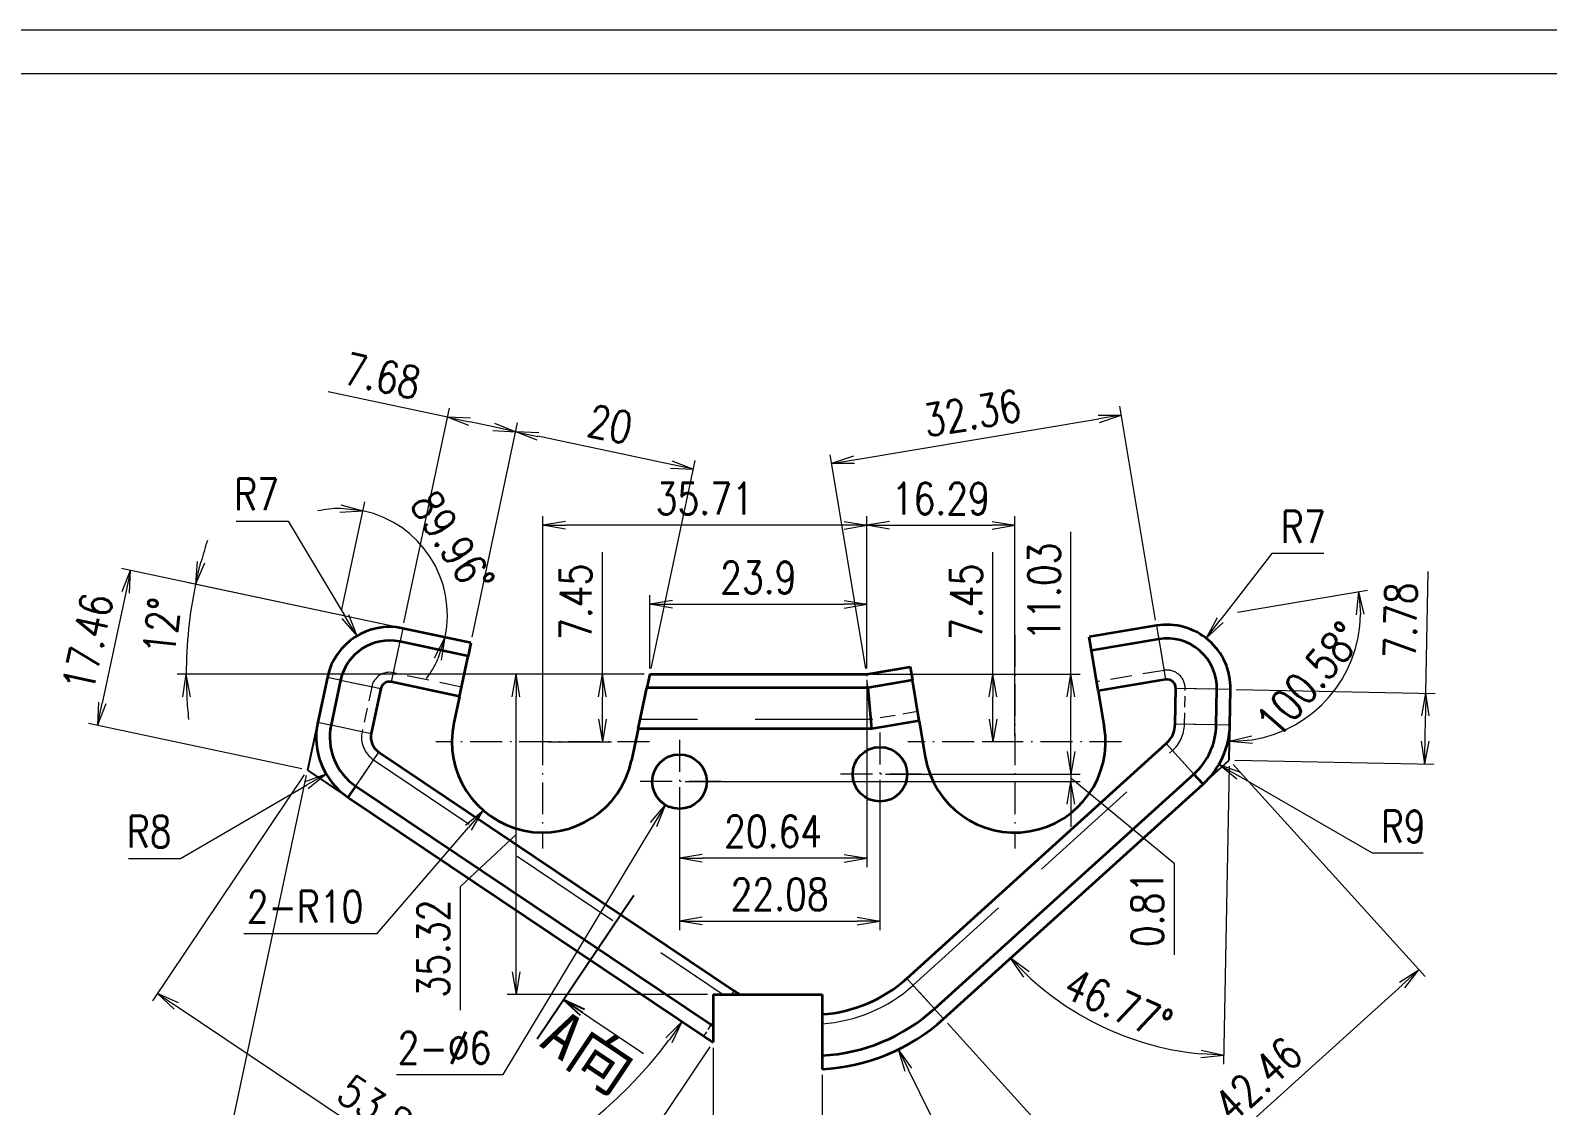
# Model space of a CAD drawing. Header units: millimetres. Extents: x 947 to 8414, y 980 to 1837.
# Drawn here: x 1316.4 to 1483.5, y 1717.2 to 1835.7 of the extents above; entities that cross this region are included whole.
import ezdxf

# ---------------------------------------------------------------- set-up
doc = ezdxf.new("R2010")
doc.units = ezdxf.units.MM
for name, pattern in [('AM_ISO02W050x2', [3.75, 3, -0.75]), ('AM_ISO08W050x2', [9, 6, -0.75, 1.5, -0.75]), ('DASHDOT', [18.5, 12, -3, 0.5, -3]), ('DASHED', [19.05, 12.7, -6.35])]:
    doc.linetypes.add(name, pattern=pattern)
doc.layers.add('DIM', color=3, linetype='Continuous')
for name, color, linetype, lineweight in [('中心线', 2, 'AM_ISO08W050x2', 18), ('图框BY', 7, 'Continuous', 0), ('粗实线', 7, 'Continuous', 35), ('虚线', 1, 'AM_ISO02W050x2', 18)]:
    doc.layers.add(name, color=color, linetype=linetype, lineweight=lineweight)
doc.styles.add('DIM', font='romans.shx', dxfattribs={"width": 0.8, "bigfont": 'bigfont.shx'})
doc.styles.add('宋体', font='')
doc.styles.get('宋体').set_extended_font_data('SimSun')
doc.dimstyles.new('XR 1-1', dxfattribs={"dimtxt": 3.5, "dimasz": 2.5, "dimexe": 1, "dimexo": 0.625, "dimgap": 1.2, "dimtad": 1, "dimtoh": 1, "dimdsep": 46, "dimtxsty": 'DIM', "dimblk": 'OPEN', "dimcen": 0, "dimclrd": 8, "dimclre": 8, "dimclrt": 2, "dimazin": 2, "dimtfac": 0.5, "dimtmove": 0, "dimatfit": 3, "dimldrblk": 'OPEN', "dimfxl": 0, "dimtolj": 2, "dimlwd": 18, "dimlwe": 18, "dimarcsym": 0})
doc.dimstyles.new('XR 1-1$0', dxfattribs={"dimtxt": 3.5, "dimasz": 2.5, "dimexe": 1, "dimexo": 0.625, "dimgap": 1.2, "dimtad": 1, "dimzin": 9, "dimdsep": 46, "dimtxsty": 'DIM', "dimblk": 'OPEN', "dimcen": 0, "dimclrd": 8, "dimclre": 8, "dimclrt": 2, "dimazin": 2, "dimtfac": 0.5, "dimtmove": 0, "dimatfit": 3, "dimldrblk": 'OPEN', "dimfxl": 0, "dimtolj": 2, "dimlwd": 18, "dimlwe": 18, "dimarcsym": 0})
doc.dimstyles.new('XR 1-1$3', dxfattribs={"dimtxt": 3.5, "dimasz": 2.5, "dimexe": 1, "dimexo": 0.625, "dimgap": 1.2, "dimtad": 1, "dimtoh": 1, "dimdsep": 46, "dimtxsty": 'DIM', "dimblk": 'OPEN', "dimcen": 0, "dimclrd": 8, "dimclre": 8, "dimclrt": 2, "dimazin": 2, "dimtfac": 0.5, "dimtofl": 0, "dimtmove": 0, "dimatfit": 3, "dimldrblk": 'OPEN', "dimfxl": 0, "dimtolj": 2, "dimlwd": 18, "dimlwe": 18, "dimarcsym": 0})
doc.dimstyles.new('XR 1-1$4', dxfattribs={"dimtxt": 3.5, "dimasz": 2.5, "dimexe": 1, "dimexo": 0.625, "dimgap": 1.2, "dimtad": 1, "dimtoh": 1, "dimdsep": 46, "dimtxsty": 'DIM', "dimblk": 'OPEN', "dimcen": 0, "dimclrd": 8, "dimclre": 8, "dimclrt": 2, "dimazin": 2, "dimtfac": 0.5, "dimtofl": 0, "dimtmove": 0, "dimatfit": 3, "dimldrblk": 'OPEN', "dimfxl": 0, "dimtolj": 2, "dimlwd": 18, "dimlwe": 18, "dimarcsym": 0})

# ---------------------------------------------------------------- blocks, each defined once
blk = doc.blocks.new('_Open')
at = {"color": 0, "linetype": 'ByBlock', "lineweight": -2}
for p, q in [((-1, 0.167), (0, 0)), ((-1, -0.167), (0, 0)), ((0, 0), (-1, 0))]:
    blk.add_line(p, q, dxfattribs=at)
blk = doc.blocks.new('*D549')
at = {"layer": 'DIM', "color": 8, "lineweight": 18, "transparency": 16777216}
for p, q in [((1384.61, 1765.41), (1384.61, 1773.48)), ((1408.51, 1765.41), (1408.51, 1773.48)), ((1387.11, 1772.48), (1406.01, 1772.48))]:
    blk.add_line(p, q, dxfattribs=at)
at = {"layer": 'DIM', "color": 8, "lineweight": 18, "transparency": 16777216, "xscale": 2.5, "yscale": 2.5, "zscale": 2.5, "rotation": 180}
blk.add_blockref('_Open', (1384.61, 1772.48), dxfattribs=at)
at = {"layer": 'DIM', "color": 8, "lineweight": 18, "transparency": 16777216, "xscale": 2.5, "yscale": 2.5, "zscale": 2.5}
blk.add_blockref('_Open', (1408.51, 1772.48), dxfattribs=at)
at = {"layer": 'DIM', "color": 2, "transparency": 16777216, "insert": (1396.56, 1775.43), "char_height": 3.5, "attachment_point": 5, "style": 'DIM'}
blk.add_mtext('\\A2;23.9', dxfattribs=at)
blk = doc.blocks.new('*D550')
at = {"layer": 'DIM', "color": 8, "lineweight": 18, "transparency": 16777216}
for p, q in [((1440.32, 1770.74), (1436.38, 1794.3)), ((1407.1, 1788.39), (1434.08, 1792.9)), ((1408.41, 1765.4), (1404.47, 1788.96))]:
    blk.add_line(p, q, dxfattribs=at)
at = {"layer": 'DIM', "color": 8, "lineweight": 18, "transparency": 16777216, "xscale": 2.5, "yscale": 2.5, "zscale": 2.5}
for p, rotation in [((1436.54, 1793.32), 9.500012989547178), ((1404.63, 1787.98), 189.5000129895471)]:
    blk.add_blockref('_Open', p, dxfattribs=dict(at, rotation=rotation))
at = {"layer": 'DIM', "color": 2, "transparency": 16777216, "insert": (1420.1, 1793.56), "char_height": 3.5, "attachment_point": 5, "rotation": 9.5, "style": 'DIM'}
blk.add_mtext('\\A2;32.36', dxfattribs=at)
blk = doc.blocks.new('*D551')
at = {"layer": 'DIM', "color": 8, "lineweight": 18, "transparency": 16777216}
for p, q in [((1365.03, 1768.84), (1370.05, 1792.48)), ((1386.96, 1787.87), (1372.29, 1790.99)), ((1384.74, 1765.4), (1389.62, 1788.33))]:
    blk.add_line(p, q, dxfattribs=at)
at = {"layer": 'DIM', "color": 8, "lineweight": 18, "transparency": 16777216, "xscale": 2.5, "yscale": 2.5, "zscale": 2.5}
for p, rotation in [((1369.84, 1791.5), 168.0021416283439), ((1389.41, 1787.35), 348.002141628344)]:
    blk.add_blockref('_Open', p, dxfattribs=dict(at, rotation=rotation))
at = {"layer": 'DIM', "color": 2, "transparency": 16777216, "insert": (1380.24, 1792.31), "char_height": 3.5, "attachment_point": 5, "rotation": 348.0021, "style": 'DIM'}
blk.add_mtext('\\A2;20', dxfattribs=at)
blk = doc.blocks.new('*D552')
at = {"layer": 'DIM', "color": 8, "lineweight": 18, "transparency": 16777216}
for p, q in [((1362.33, 1793.1), (1349.19, 1795.89)), ((1357.52, 1770.44), (1362.54, 1794.08)), ((1367.4, 1792.02), (1364.78, 1792.58)), ((1365.03, 1768.84), (1370.05, 1792.48))]:
    blk.add_line(p, q, dxfattribs=at)
at = {"layer": 'DIM', "color": 8, "lineweight": 18, "transparency": 16777216, "xscale": 2.5, "yscale": 2.5, "zscale": 2.5}
for p, rotation in [((1362.33, 1793.1), 168.0000129852935), ((1369.85, 1791.5), 348.0000129852936)]:
    blk.add_blockref('_Open', p, dxfattribs=dict(at, rotation=rotation))
at = {"layer": 'DIM', "color": 2, "transparency": 16777216, "insert": (1355.16, 1797.64), "char_height": 3.5, "attachment_point": 5, "rotation": 348, "style": 'DIM'}
blk.add_mtext('\\A2;7.68', dxfattribs=at)
blk = doc.blocks.new('*D553')
at = {"layer": 'DIM', "color": 8, "lineweight": 18, "transparency": 16777216}
for p, q in [((1356.78, 1769.96), (1326.43, 1776.44)), ((1326.88, 1773.78), (1324.28, 1761.59)), ((1346.29, 1754.34), (1322.78, 1759.36))]:
    blk.add_line(p, q, dxfattribs=at)
at = {"layer": 'DIM', "color": 8, "lineweight": 18, "transparency": 16777216, "xscale": 2.5, "yscale": 2.5, "zscale": 2.5}
for p, rotation in [((1327.41, 1776.23), 77.95586985136612), ((1323.76, 1759.15), 257.9558698513662)]:
    blk.add_blockref('_Open', p, dxfattribs=dict(at, rotation=rotation))
at = {"layer": 'DIM', "color": 2, "transparency": 16777216, "insert": (1322.7, 1768.3), "char_height": 3.5, "attachment_point": 5, "rotation": 77.9559, "style": 'DIM'}
blk.add_mtext('\\A2;17.46', dxfattribs=at)
blk = doc.blocks.new('*D554')
at = {"layer": 'DIM', "color": 8, "lineweight": 18, "transparency": 16777216}
for p, q in [((1346.55, 1753.69), (1329.82, 1728.78)), ((1372.96, 1701), (1332.45, 1728.21)), ((1391.23, 1723.72), (1374.48, 1698.78))]:
    blk.add_line(p, q, dxfattribs=at)
at = {"layer": 'DIM', "color": 8, "lineweight": 18, "transparency": 16777216, "xscale": 2.5, "yscale": 2.5, "zscale": 2.5}
for p, rotation in [((1330.38, 1729.61), 146.1086181091993), ((1375.03, 1699.61), 326.1086181091993)]:
    blk.add_blockref('_Open', p, dxfattribs=dict(at, rotation=rotation))
at = {"layer": 'DIM', "color": 2, "transparency": 16777216, "insert": (1354.35, 1717.06), "char_height": 3.5, "attachment_point": 5, "rotation": 326.1086, "style": 'DIM'}
blk.add_mtext('\\A2;53.8', dxfattribs=at)
blk = doc.blocks.new('*D555')
at = {"layer": 'DIM', "color": 8, "lineweight": 18, "transparency": 16777216}
for p, q in [((1391.58, 1723.61), (1391.58, 1702.09)), ((1403.58, 1720.63), (1403.58, 1702.09)), ((1394.08, 1703.09), (1401.08, 1703.09))]:
    blk.add_line(p, q, dxfattribs=at)
at = {"layer": 'DIM', "color": 8, "lineweight": 18, "transparency": 16777216, "xscale": 2.5, "yscale": 2.5, "zscale": 2.5, "rotation": 180}
blk.add_blockref('_Open', (1391.58, 1703.09), dxfattribs=at)
at = {"layer": 'DIM', "color": 8, "lineweight": 18, "transparency": 16777216, "xscale": 2.5, "yscale": 2.5, "zscale": 2.5}
blk.add_blockref('_Open', (1403.58, 1703.09), dxfattribs=at)
at = {"layer": 'DIM', "color": 2, "transparency": 16777216, "insert": (1397.58, 1706.04), "char_height": 3.5, "attachment_point": 5, "style": 'DIM'}
blk.add_mtext('\\A2;12', dxfattribs=at)
blk = doc.blocks.new('*D556')
at = {"layer": 'DIM', "color": 8, "lineweight": 18, "transparency": 16777216}
for p, q in [((1448.85, 1754.84), (1470, 1731.47)), ((1439.7, 1705.4), (1467.48, 1730.53)), ((1417.39, 1726.33), (1438.52, 1702.98))]:
    blk.add_line(p, q, dxfattribs=at)
at = {"layer": 'DIM', "color": 8, "lineweight": 18, "transparency": 16777216, "xscale": 2.5, "yscale": 2.5, "zscale": 2.5}
for p, rotation in [((1469.33, 1732.21), 42.14517092177753), ((1437.85, 1703.72), 222.1451709217775)]:
    blk.add_blockref('_Open', p, dxfattribs=dict(at, rotation=rotation))
at = {"layer": 'DIM', "color": 2, "transparency": 16777216, "insert": (1451.61, 1720.15), "char_height": 3.5, "attachment_point": 5, "rotation": 42.1452, "style": 'DIM'}
blk.add_mtext('\\A2;42.46', dxfattribs=at)
blk = doc.blocks.new('*D557')
at = {"layer": 'DIM', "color": 8, "lineweight": 18, "transparency": 16777216}
for p, q in [((1470.1, 1762.68), (1470.36, 1776.11)), ((1449.2, 1763.08), (1471.1, 1762.66)), ((1470, 1757.4), (1470.05, 1760.18)), ((1449.06, 1755.29), (1470.95, 1754.88))]:
    blk.add_line(p, q, dxfattribs=at)
at = {"layer": 'DIM', "color": 8, "lineweight": 18, "transparency": 16777216, "xscale": 2.5, "yscale": 2.5, "zscale": 2.5}
for p, rotation in [((1470.1, 1762.68), 88.91803585977397), ((1469.95, 1754.9), 268.918035859774)]:
    blk.add_blockref('_Open', p, dxfattribs=dict(at, rotation=rotation))
at = {"layer": 'DIM', "color": 2, "transparency": 16777216, "insert": (1467.3, 1770.7), "char_height": 3.5, "attachment_point": 5, "rotation": 88.918, "style": 'DIM'}
blk.add_mtext('\\A2;7.78', dxfattribs=at)
blk = doc.blocks.new('*D558')
at = {"layer": 'DIM', "color": 8, "lineweight": 18, "transparency": 16777216}
for p, q in [((1408.51, 1765.41), (1408.51, 1782.18)), ((1424.81, 1757.96), (1424.81, 1782.18)), ((1411.01, 1781.18), (1422.31, 1781.18))]:
    blk.add_line(p, q, dxfattribs=at)
at = {"layer": 'DIM', "color": 8, "lineweight": 18, "transparency": 16777216, "xscale": 2.5, "yscale": 2.5, "zscale": 2.5, "rotation": 180}
blk.add_blockref('_Open', (1408.51, 1781.18), dxfattribs=at)
at = {"layer": 'DIM', "color": 8, "lineweight": 18, "transparency": 16777216, "xscale": 2.5, "yscale": 2.5, "zscale": 2.5}
blk.add_blockref('_Open', (1424.81, 1781.18), dxfattribs=at)
at = {"layer": 'DIM', "color": 2, "transparency": 16777216, "insert": (1416.66, 1784.13), "char_height": 3.5, "attachment_point": 5, "style": 'DIM'}
blk.add_mtext('\\A2;16.29', dxfattribs=at)
blk = doc.blocks.new('*D559')
at = {"layer": 'DIM', "color": 8, "lineweight": 18, "transparency": 16777216}
for p, q in [((1372.81, 1757.96), (1372.81, 1782.18)), ((1408.51, 1765.41), (1408.51, 1782.18)), ((1406.01, 1781.18), (1375.31, 1781.18))]:
    blk.add_line(p, q, dxfattribs=at)
at = {"layer": 'DIM', "color": 8, "lineweight": 18, "transparency": 16777216, "xscale": 2.5, "yscale": 2.5, "zscale": 2.5, "rotation": 180}
blk.add_blockref('_Open', (1372.81, 1781.18), dxfattribs=at)
at = {"layer": 'DIM', "color": 8, "lineweight": 18, "transparency": 16777216, "xscale": 2.5, "yscale": 2.5, "zscale": 2.5}
blk.add_blockref('_Open', (1408.51, 1781.18), dxfattribs=at)
at = {"layer": 'DIM', "color": 2, "transparency": 16777216, "insert": (1390.66, 1784.13), "char_height": 3.5, "attachment_point": 5, "style": 'DIM'}
blk.add_mtext('\\A2;35.71', dxfattribs=at)
blk = doc.blocks.new('*D560')
at = {"layer": 'DIM', "color": 8, "lineweight": 18, "transparency": 16777216}
for p, q in [((1379.38, 1764.78), (1379.38, 1778.22)), ((1383.99, 1764.78), (1378.38, 1764.78)), ((1379.38, 1759.83), (1379.38, 1762.28)), ((1373.43, 1757.33), (1380.38, 1757.33))]:
    blk.add_line(p, q, dxfattribs=at)
at = {"layer": 'DIM', "color": 8, "lineweight": 18, "transparency": 16777216, "xscale": 2.5, "yscale": 2.5, "zscale": 2.5}
for p, rotation in [((1379.38, 1764.78), 90), ((1379.38, 1757.33), 270)]:
    blk.add_blockref('_Open', p, dxfattribs=dict(at, rotation=rotation))
at = {"layer": 'DIM', "color": 2, "transparency": 16777216, "insert": (1376.43, 1772.75), "char_height": 3.5, "attachment_point": 5, "rotation": 90, "style": 'DIM'}
blk.add_mtext('\\A2;7.45', dxfattribs=at)
blk = doc.blocks.new('*D561')
at = {"layer": 'DIM', "color": 8, "lineweight": 18, "transparency": 16777216}
for p, q in [((1422.41, 1764.78), (1422.41, 1778.22)), ((1409.14, 1764.78), (1423.41, 1764.78)), ((1422.41, 1759.83), (1422.41, 1762.28)), ((1424.18, 1757.33), (1421.41, 1757.33))]:
    blk.add_line(p, q, dxfattribs=at)
at = {"layer": 'DIM', "color": 8, "lineweight": 18, "transparency": 16777216, "xscale": 2.5, "yscale": 2.5, "zscale": 2.5}
for p, rotation in [((1422.41, 1764.78), 90), ((1422.41, 1757.33), 270)]:
    blk.add_blockref('_Open', p, dxfattribs=dict(at, rotation=rotation))
at = {"layer": 'DIM', "color": 2, "transparency": 16777216, "insert": (1419.46, 1772.75), "char_height": 3.5, "attachment_point": 5, "rotation": 90, "style": 'DIM'}
blk.add_mtext('\\A2;7.45', dxfattribs=at)
blk = doc.blocks.new('*D562')
at = {"layer": 'DIM', "color": 8, "lineweight": 18, "transparency": 16777216}
for p, q in [((1339.03, 1781.64), (1344.77, 1781.64)), ((1344.77, 1781.64), (1351.05, 1771.13))]:
    blk.add_line(p, q, dxfattribs=at)
at = {"layer": 'DIM', "color": 8, "lineweight": 18, "transparency": 16777216, "xscale": 2.5, "yscale": 2.5, "zscale": 2.5, "rotation": 300.9084696295238}
blk.add_blockref('_Open', (1352.34, 1768.99), dxfattribs=at)
at = {"layer": 'DIM', "color": 2, "transparency": 16777216, "insert": (1341.3, 1784.59), "char_height": 3.5, "attachment_point": 5, "style": 'DIM'}
blk.add_mtext('\\A2;R7', dxfattribs=at)
blk = doc.blocks.new('*D563')
at = {"layer": 'DIM', "color": 8, "lineweight": 18, "transparency": 16777216}
for p, q in [((1453.13, 1778.06), (1447.42, 1770.72)), ((1458.86, 1778.06), (1453.13, 1778.06))]:
    blk.add_line(p, q, dxfattribs=at)
at = {"layer": 'DIM', "color": 8, "lineweight": 18, "transparency": 16777216, "xscale": 2.5, "yscale": 2.5, "zscale": 2.5, "rotation": 232.1039287657338}
blk.add_blockref('_Open', (1445.88, 1768.74), dxfattribs=at)
at = {"layer": 'DIM', "color": 2, "transparency": 16777216, "insert": (1456.59, 1781.01), "char_height": 3.5, "attachment_point": 5, "style": 'DIM'}
blk.add_mtext('\\A2;R7', dxfattribs=at)
blk = doc.blocks.new('*D564')
at = {"layer": 'DIM', "color": 8, "lineweight": 18, "transparency": 16777216}
for p, q in [((1464.21, 1745.04), (1449.46, 1753.57)), ((1469.81, 1745.04), (1464.21, 1745.04))]:
    blk.add_line(p, q, dxfattribs=at)
at = {"layer": 'DIM', "color": 8, "lineweight": 18, "transparency": 16777216, "xscale": 2.5, "yscale": 2.5, "zscale": 2.5, "rotation": 149.950840471366}
blk.add_blockref('_Open', (1447.3, 1754.82), dxfattribs=at)
at = {"layer": 'DIM', "color": 2, "transparency": 16777216, "insert": (1467.61, 1747.99), "char_height": 3.5, "attachment_point": 5, "style": 'DIM'}
blk.add_mtext('\\A2;R9', dxfattribs=at)
blk = doc.blocks.new('*D565')
at = {"layer": 'DIM', "color": 8, "lineweight": 18, "transparency": 16777216}
for p, q in [((1423.76, 1699.51), (1413.12, 1721.19)), ((1436.16, 1699.51), (1423.76, 1699.51))]:
    blk.add_line(p, q, dxfattribs=at)
at = {"layer": 'DIM', "color": 8, "lineweight": 18, "transparency": 16777216, "xscale": 2.5, "yscale": 2.5, "zscale": 2.5, "rotation": 116.1470020276236}
blk.add_blockref('_Open', (1412.01, 1723.43), dxfattribs=at)
at = {"layer": 'DIM', "color": 2, "transparency": 16777216, "insert": (1430.56, 1702.46), "char_height": 3.5, "attachment_point": 5, "style": 'DIM'}
blk.add_mtext('\\A2;R21.5', dxfattribs=at)
blk = doc.blocks.new('*D566')
at = {"layer": 'DIM', "color": 8, "lineweight": 18, "transparency": 16777216}
for p, q in [((1332.93, 1744.48), (1346.78, 1752.55)), ((1327.2, 1744.48), (1332.93, 1744.48))]:
    blk.add_line(p, q, dxfattribs=at)
at = {"layer": 'DIM', "color": 8, "lineweight": 18, "transparency": 16777216, "xscale": 2.5, "yscale": 2.5, "zscale": 2.5, "rotation": 30.2098286223225}
blk.add_blockref('_Open', (1348.94, 1753.81), dxfattribs=at)
at = {"layer": 'DIM', "color": 2, "transparency": 16777216, "insert": (1329.47, 1747.43), "char_height": 3.5, "attachment_point": 5, "style": 'DIM'}
blk.add_mtext('\\A2;R8', dxfattribs=at)
blk = doc.blocks.new('*D567')
at = {"layer": 'DIM', "color": 8, "lineweight": 18, "transparency": 16777216}
for p, q in [((1431, 1764.78), (1431, 1780.48)), ((1409.14, 1764.78), (1432, 1764.78)), ((1431, 1756.25), (1431, 1762.28)), ((1410.58, 1753.75), (1432, 1753.75))]:
    blk.add_line(p, q, dxfattribs=at)
at = {"layer": 'DIM', "color": 8, "lineweight": 18, "transparency": 16777216, "xscale": 2.5, "yscale": 2.5, "zscale": 2.5}
for p, rotation in [((1431, 1764.78), 90), ((1431, 1753.75), 270)]:
    blk.add_blockref('_Open', p, dxfattribs=dict(at, rotation=rotation))
at = {"layer": 'DIM', "color": 2, "transparency": 16777216, "insert": (1428.05, 1773.88), "char_height": 3.5, "attachment_point": 5, "rotation": 90, "style": 'DIM'}
blk.add_mtext('\\A2;11.03', dxfattribs=at)
blk = doc.blocks.new('*D568')
at = {"layer": 'DIM', "color": 8, "lineweight": 18, "transparency": 16777216}
for p, q in [((1431, 1756.25), (1431, 1758.75)), ((1410.58, 1753.75), (1432, 1753.75)), ((1431, 1753.75), (1431, 1752.94)), ((1431, 1753.75), (1431, 1752.94)), ((1431, 1753.35), (1442.36, 1743.97)), ((1388.5, 1752.94), (1432, 1752.94)), ((1431, 1750.44), (1431, 1747.94)), ((1442.36, 1743.97), (1442.36, 1733.84))]:
    blk.add_line(p, q, dxfattribs=at)
at = {"layer": 'DIM', "color": 8, "lineweight": 18, "transparency": 16777216, "xscale": 2.5, "yscale": 2.5, "zscale": 2.5}
for p, rotation in [((1431, 1753.75), 270), ((1431, 1752.94), 90)]:
    blk.add_blockref('_Open', p, dxfattribs=dict(at, rotation=rotation))
at = {"layer": 'DIM', "color": 2, "transparency": 16777216, "insert": (1439.41, 1738.9), "char_height": 3.5, "attachment_point": 5, "rotation": 90, "style": 'DIM'}
blk.add_mtext('\\A2;0.81', dxfattribs=at)
blk = doc.blocks.new('*D569')
at = {"layer": 'DIM', "color": 8, "lineweight": 18, "transparency": 16777216}
for p, q in [((1408.51, 1764.16), (1408.51, 1743.5)), ((1387.87, 1752.32), (1387.87, 1743.5)), ((1406.01, 1744.5), (1390.37, 1744.5))]:
    blk.add_line(p, q, dxfattribs=at)
at = {"layer": 'DIM', "color": 8, "lineweight": 18, "transparency": 16777216, "xscale": 2.5, "yscale": 2.5, "zscale": 2.5, "rotation": 180}
blk.add_blockref('_Open', (1387.87, 1744.5), dxfattribs=at)
at = {"layer": 'DIM', "color": 8, "lineweight": 18, "transparency": 16777216, "xscale": 2.5, "yscale": 2.5, "zscale": 2.5}
blk.add_blockref('_Open', (1408.51, 1744.5), dxfattribs=at)
at = {"layer": 'DIM', "color": 2, "transparency": 16777216, "insert": (1398.19, 1747.45), "char_height": 3.5, "attachment_point": 5, "style": 'DIM'}
blk.add_mtext('\\A2;20.64', dxfattribs=at)
blk = doc.blocks.new('*D570')
at = {"layer": 'DIM', "color": 8, "lineweight": 18, "transparency": 16777216}
for p, q in [((1387.87, 1752.32), (1387.87, 1736.57)), ((1409.95, 1753.13), (1409.95, 1736.57)), ((1390.37, 1737.57), (1407.45, 1737.57))]:
    blk.add_line(p, q, dxfattribs=at)
at = {"layer": 'DIM', "color": 8, "lineweight": 18, "transparency": 16777216, "xscale": 2.5, "yscale": 2.5, "zscale": 2.5, "rotation": 180}
blk.add_blockref('_Open', (1387.87, 1737.57), dxfattribs=at)
at = {"layer": 'DIM', "color": 8, "lineweight": 18, "transparency": 16777216, "xscale": 2.5, "yscale": 2.5, "zscale": 2.5}
blk.add_blockref('_Open', (1409.95, 1737.57), dxfattribs=at)
at = {"layer": 'DIM', "color": 2, "transparency": 16777216, "insert": (1398.91, 1740.52), "char_height": 3.5, "attachment_point": 5, "style": 'DIM'}
blk.add_mtext('\\A2;22.08', dxfattribs=at)
blk = doc.blocks.new('*D571')
at = {"layer": 'DIM', "color": 8, "lineweight": 18, "transparency": 16777216}
for p, q in [((1383.99, 1764.78), (1368.88, 1764.78)), ((1369.88, 1731.97), (1369.88, 1762.28)), ((1369.88, 1747.13), (1363.71, 1741.34)), ((1363.71, 1741.34), (1363.71, 1727.74)), ((1390.96, 1729.47), (1368.88, 1729.47))]:
    blk.add_line(p, q, dxfattribs=at)
at = {"layer": 'DIM', "color": 8, "lineweight": 18, "transparency": 16777216, "xscale": 2.5, "yscale": 2.5, "zscale": 2.5}
for p, rotation in [((1369.88, 1764.78), 90), ((1369.88, 1729.47), 270)]:
    blk.add_blockref('_Open', p, dxfattribs=dict(at, rotation=rotation))
at = {"layer": 'DIM', "color": 2, "transparency": 16777216, "insert": (1360.76, 1734.54), "char_height": 3.5, "attachment_point": 5, "rotation": 90, "style": 'DIM'}
blk.add_mtext('\\A2;35.32', dxfattribs=at)
blk = doc.blocks.new('*D572')
at = {"layer": 'DIM', "color": 8, "lineweight": 18, "transparency": 16777216}
for p, q in [((1354.56, 1736.21), (1364.63, 1747.87)), ((1339.9, 1736.21), (1354.56, 1736.21))]:
    blk.add_line(p, q, dxfattribs=at)
at = {"layer": 'DIM', "color": 8, "lineweight": 18, "transparency": 16777216, "xscale": 2.5, "yscale": 2.5, "zscale": 2.5, "rotation": 49.18316586936919}
blk.add_blockref('_Open', (1366.27, 1749.76), dxfattribs=at)
at = {"layer": 'DIM', "color": 2, "transparency": 16777216, "insert": (1346.63, 1739.16), "char_height": 3.5, "attachment_point": 5, "style": 'DIM'}
blk.add_mtext('\\A2;{\\Fromans,bigfont|c134;2-}R10', dxfattribs=at)
blk = doc.blocks.new('*D573')
at = {"layer": 'DIM', "color": 8, "lineweight": 18, "transparency": 16777216}
for p, q in [((1356.78, 1769.96), (1333.6, 1774.89)), ((1380.5, 1764.78), (1332.54, 1764.78))]:
    blk.add_line(p, q, dxfattribs=at)
for start, end in [(161.9796, 164.9898), (168, 180), (183.0102, 186.0204)]:
    blk.add_arc((1381.13, 1764.78), 47.59, start, end, dxfattribs=at)
at = {"layer": 'DIM', "color": 8, "lineweight": 18, "transparency": 16777216, "xscale": 2.5, "yscale": 2.5, "zscale": 2.5}
for p, rotation in [((1334.58, 1774.68), 256.4949061179341), ((1333.54, 1764.78), 91.50511985427812)]:
    blk.add_blockref('_Open', p, dxfattribs=dict(at, rotation=rotation))
at = {"layer": 'DIM', "color": 2, "transparency": 16777216, "insert": (1330.86, 1770.07), "char_height": 3.5, "attachment_point": 5, "rotation": 84, "style": 'DIM'}
blk.add_mtext('\\A2;12\\M+1818B', dxfattribs=at)
blk = doc.blocks.new('*D574')
at = {"layer": 'DIM', "color": 8, "lineweight": 18, "transparency": 16777216}
blk.add_line((1350.68, 1771.9), (1353.21, 1783.76), dxfattribs=at)
for start, end in [(90.1617, 102.3676), (348, 77.9559), (323.5883, 335.7942)]:
    blk.add_arc((1350.55, 1771.28), 11.76, start, end, dxfattribs=at)
at = {"layer": 'DIM', "color": 8, "lineweight": 18, "transparency": 16777216, "xscale": 2.5, "yscale": 2.5, "zscale": 2.5}
for p, rotation in [((1353, 1782.78), 354.0587989120045), ((1362.05, 1768.84), 71.89708392400131)]:
    blk.add_blockref('_Open', p, dxfattribs=dict(at, rotation=rotation))
at = {"layer": 'DIM', "color": 2, "transparency": 16777216, "insert": (1362.88, 1779.29), "char_height": 3.5, "attachment_point": 5, "rotation": 302.9779, "style": 'DIM'}
blk.add_mtext('\\A2;89.96\\M+1818B', dxfattribs=at)
blk = doc.blocks.new('*D575')
at = {"layer": 'DIM', "color": 8, "lineweight": 18, "transparency": 16777216}
blk.add_line((1346.77, 1753.6), (1336.32, 1704.61), dxfattribs=at)
blk.add_arc((1346.9, 1754.21), 49.71, 260.8375, 323.227, dxfattribs=at)
at = {"layer": 'DIM', "color": 8, "lineweight": 18, "transparency": 16777216, "xscale": 2.5, "yscale": 2.5, "zscale": 2.5}
for p, rotation in [((1388.17, 1726.49), 54.66781244018051), ((1336.53, 1705.59), 169.3966755201062)]:
    blk.add_blockref('_Open', p, dxfattribs=dict(at, rotation=rotation))
at = {"layer": 'DIM', "color": 2, "transparency": 16777216, "insert": (1364.45, 1710.86), "char_height": 3.5, "attachment_point": 5, "rotation": 22.0322, "style": 'DIM'}
blk.add_mtext('\\A2;68.15\\M+1818B', dxfattribs=at)
blk = doc.blocks.new('*D576')
at = {"layer": 'DIM', "color": 8, "lineweight": 18, "transparency": 16777216}
for p, q in [((1449.35, 1771.62), (1463.68, 1774.02)), ((1448.49, 1758.54), (1448.45, 1756.37))]:
    blk.add_line(p, q, dxfattribs=at)
blk.add_arc((1448.74, 1771.52), 14.15, 279.0537, 359.3643, dxfattribs=at)
at = {"layer": 'DIM', "color": 8, "lineweight": 18, "transparency": 16777216, "xscale": 2.5, "yscale": 2.5, "zscale": 2.5}
for p, rotation in [((1462.69, 1773.85), 94.43217251256377), ((1448.47, 1757.37), 183.9858763359392)]:
    blk.add_blockref('_Open', p, dxfattribs=dict(at, rotation=rotation))
at = {"layer": 'DIM', "color": 2, "transparency": 16777216, "insert": (1457.22, 1764.2), "char_height": 3.5, "attachment_point": 5, "rotation": 49.209, "style": 'DIM'}
blk.add_mtext('\\A2;100.58\\M+1818B', dxfattribs=at)
blk = doc.blocks.new('*D577')
at = {"layer": 'DIM', "color": 8, "lineweight": 18, "transparency": 16777216}
blk.add_line((1448.42, 1754.64), (1447.8, 1721.8), dxfattribs=at)
blk.add_arc((1448.43, 1755.27), 32.48, 226.5567, 264.5065, dxfattribs=at)
at = {"layer": 'DIM', "color": 8, "lineweight": 18, "transparency": 16777216, "xscale": 2.5, "yscale": 2.5, "zscale": 2.5}
for p, rotation in [((1424.35, 1733.48), 134.3509518274413), ((1447.82, 1722.8), 356.7122549530488)]:
    blk.add_blockref('_Open', p, dxfattribs=dict(at, rotation=rotation))
at = {"layer": 'DIM', "color": 2, "transparency": 16777216, "insert": (1436.2, 1728.39), "char_height": 3.5, "attachment_point": 5, "rotation": 335.5316, "style": 'DIM'}
blk.add_mtext('\\A2;46.77\\M+1818B', dxfattribs=at)
blk = doc.blocks.new('*D578')
at = {"layer": 'DIM', "color": 8, "lineweight": 18, "transparency": 16777216}
for p, q in [((1368.45, 1720.66), (1385.04, 1748.23)), ((1356.72, 1720.66), (1368.45, 1720.66))]:
    blk.add_line(p, q, dxfattribs=at)
at = {"layer": 'DIM', "color": 8, "lineweight": 18, "transparency": 16777216, "xscale": 2.5, "yscale": 2.5, "zscale": 2.5, "rotation": 58.97596325738324}
blk.add_blockref('_Open', (1386.32, 1750.37), dxfattribs=at)
at = {"layer": 'DIM', "color": 2, "transparency": 16777216, "insert": (1361.99, 1723.61), "char_height": 3.5, "attachment_point": 5, "style": 'DIM'}
blk.add_mtext('\\A2;2-%%c6', dxfattribs=at)

msp = doc.modelspace()

# ---------------------------------------------------------------- linework, layer by layer
at = {"color": 7, "lineweight": 13, "ltscale": 0.113253}
for p, q in [((1357.076, 1768.363), (1356.135, 1763.932)), ((1444.539, 1753.77), (1441.499, 1757.129)), ((1415.959, 1727.906), (1412.92, 1731.264))]:
    msp.add_line(p, q, dxfattribs=at)
at = {"color": 7, "lineweight": 13, "ltscale": 0.113254}
msp.add_line((1440.672, 1768.645), (1441.42, 1764.177), dxfattribs=at)
at = {"color": 7, "lineweight": 13, "ltscale": 0.113259}
for p, q in [((1350.554, 1764.131), (1354.985, 1763.185)), ((1349.499, 1759.187), (1353.93, 1758.242)), ((1352.232, 1752.435), (1354.758, 1756.196))]:
    msp.add_line(p, q, dxfattribs=at)
at = {"color": 7, "lineweight": 13, "ltscale": 0.11325}
for p, q in [((1447.079, 1763.117), (1442.55, 1763.202)), ((1447.005, 1759.189), (1442.476, 1759.275))]:
    msp.add_line(p, q, dxfattribs=at)
at = {"color": 7, "lineweight": 13, "ltscale": 0.014539}
msp.add_line((1393.626, 1729.466), (1393.913, 1729.893), dxfattribs=at)
at = {"color": 7, "lineweight": 13, "ltscale": 0.009412}
msp.add_line((1391.387, 1726.133), (1391.58, 1726.42), dxfattribs=at)
at = {"layer": 'DIM'}
for p, q in [((1348.032, 1759.5), (1346.903, 1754.207)), ((1448.432, 1755.306), (1448.505, 1759.161)), ((1445.527, 1752.677), (1448.432, 1755.306)), ((1346.903, 1754.207), (1351.395, 1751.19)), ((1382.835, 1740.382), (1372.215, 1724.573))]:
    msp.add_line(p, q, dxfattribs=at)
at = {"layer": '中心线', "linetype": 'DASHDOT', "lineweight": 13, "ltscale": 0.2925}
for p, q in [((1372.805, 1769.091), (1372.805, 1745.57)), ((1424.806, 1769.091), (1424.806, 1745.57)), ((1409.954, 1758.344), (1409.954, 1749.157)), ((1387.871, 1757.535), (1387.871, 1748.348))]:
    msp.add_line(p, q, dxfattribs=at)
at = {"layer": '中心线', "linetype": 'DASHDOT', "lineweight": 13, "ltscale": 0.292499}
for p, q in [((1384.566, 1757.331), (1361.045, 1757.331)), ((1436.567, 1757.33), (1413.046, 1757.33)), ((1414.547, 1753.751), (1405.36, 1753.751)), ((1392.464, 1752.942), (1383.278, 1752.942))]:
    msp.add_line(p, q, dxfattribs=at)
at = {"layer": '图框BY'}
msp.add_lwpolyline([(1604.051, 1835.722), (1200, 1835.722), (1200, 1550), (1604.051, 1550)], close=True, dxfattribs=at)
msp.add_lwpolyline([(1224.051, 1830.911), (1224.051, 1562.987), (1599.241, 1562.987), (1599.241, 1830.911), (1224.051, 1830.911)], dxfattribs=at)
at = {"layer": '粗实线', "lineweight": 35, "ltscale": 0.187905}
for p, q in [((1440.425, 1770.125), (1433.011, 1768.884)), ((1440.672, 1768.645), (1433.259, 1767.405)), ((1441.42, 1764.177), (1434.007, 1762.937))]:
    msp.add_line(p, q, dxfattribs=at)
at = {"layer": '粗实线', "lineweight": 35, "ltscale": 0.19197}
for p, q in [((1364.587, 1766.766), (1357.076, 1768.363)), ((1364.899, 1768.234), (1357.388, 1769.83)), ((1363.646, 1762.335), (1356.135, 1763.932))]:
    msp.add_line(p, q, dxfattribs=at)
at = {"layer": '粗实线', "lineweight": 35, "ltscale": 0.0375}
for p, q in [((1433.259, 1767.405), (1433.011, 1768.884)), ((1364.899, 1768.234), (1364.587, 1766.766)), ((1413.286, 1765.583), (1413.533, 1764.104)), ((1445.545, 1752.658), (1444.539, 1753.77)), ((1351.395, 1751.19), (1352.232, 1752.435))]:
    msp.add_line(p, q, dxfattribs=at)
at = {"layer": '粗实线', "lineweight": 35, "ltscale": 0.113253}
msp.add_line((1363.646, 1762.335), (1364.587, 1766.766), dxfattribs=at)
at = {"layer": '粗实线', "lineweight": 35, "ltscale": 0.113254}
for p, q in [((1434.007, 1762.937), (1433.259, 1767.405)), ((1414.281, 1759.636), (1413.533, 1764.104))]:
    msp.add_line(p, q, dxfattribs=at)
at = {"layer": '粗实线', "lineweight": 35, "ltscale": 0.120987}
msp.add_line((1408.513, 1764.784), (1413.286, 1765.583), dxfattribs=at)
at = {"layer": '粗实线', "lineweight": 35, "ltscale": 0.126371}
for p, q in [((1349.087, 1764.444), (1348.032, 1759.5)), ((1350.554, 1764.131), (1349.499, 1759.187)), ((1354.985, 1763.185), (1353.93, 1758.242))]:
    msp.add_line(p, q, dxfattribs=at)
at = {"layer": '粗实线', "lineweight": 35, "ltscale": 0.115783}
msp.add_line((1383.331, 1758.754), (1384.294, 1763.284), dxfattribs=at)
at = {"layer": '粗实线', "lineweight": 35, "ltscale": 0.038338}
msp.add_line((1384.613, 1764.784), (1384.294, 1763.284), dxfattribs=at)
at = {"layer": '粗实线', "lineweight": 35}
for p, q in [((1408.637, 1763.284), (1384.294, 1763.284)), ((1384.613, 1764.784), (1408.513, 1764.784)), ((1409.014, 1758.754), (1383.331, 1758.754)), ((1412.92, 1731.264), (1441.499, 1757.129)), ((1354.758, 1756.196), (1393.913, 1729.893)), ((1415.959, 1727.906), (1444.539, 1753.77)), ((1352.232, 1752.435), (1391.387, 1726.133)), ((1416.966, 1726.793), (1445.545, 1752.658)), ((1351.395, 1751.19), (1390.55, 1724.887)), ((1403.58, 1729.466), (1403.58, 1721.26))]:
    msp.add_line(p, q, dxfattribs=at)
at = {"layer": '粗实线', "lineweight": 35, "ltscale": 0.124103}
msp.add_line((1413.533, 1764.104), (1408.637, 1763.284), dxfattribs=at)
at = {"layer": '粗实线', "lineweight": 35, "ltscale": 0.113644}
msp.add_line((1408.637, 1763.284), (1409.014, 1758.754), dxfattribs=at)
at = {"layer": '粗实线', "lineweight": 35, "ltscale": 0.074772}
msp.add_line((1363.646, 1762.335), (1363.024, 1759.41), dxfattribs=at)
at = {"layer": '粗实线', "lineweight": 35, "ltscale": 0.100272}
for p, q in [((1434.007, 1762.937), (1434.669, 1758.981)), ((1414.281, 1759.636), (1414.943, 1755.68))]:
    msp.add_line(p, q, dxfattribs=at)
at = {"layer": '粗实线', "lineweight": 35, "ltscale": 0.09821}
for p, q in [((1442.476, 1759.275), (1442.55, 1763.202)), ((1447.005, 1759.189), (1447.079, 1763.117)), ((1448.505, 1759.161), (1448.579, 1763.089))]:
    msp.add_line(p, q, dxfattribs=at)
at = {"layer": '粗实线', "lineweight": 35, "ltscale": 0.089529}
msp.add_line((1383.331, 1758.754), (1382.587, 1755.251), dxfattribs=at)
at = {"layer": '粗实线', "lineweight": 35, "ltscale": 0.133513}
msp.add_line((1414.281, 1759.636), (1409.014, 1758.754), dxfattribs=at)
at = {"layer": '粗实线', "lineweight": 35, "ltscale": 0.3}
for q in [(1403.58, 1729.466), (1391.58, 1724.237)]:
    msp.add_line((1391.58, 1729.466), q, dxfattribs=at)
at = {"layer": '粗实线', "lineweight": 35}
for centre in [(1409.954, 1753.751), (1387.871, 1752.942)]:
    msp.add_circle(centre, 3, dxfattribs=at)
for centre, radius, start, end in [((1355.933, 1762.983), 7, 78.00001, 167.95587), ((1441.58, 1763.221), 7, 358.91804, 99.50001), ((1355.933, 1762.983), 5.5, 78.00001, 167.95587), ((1441.58, 1763.221), 5.5, 358.91804, 99.50001), ((1355.933, 1762.983), 0.97, 77.99999, 167.95604), ((1441.58, 1763.221), 0.97, 358.91769, 99.50013), ((1355.856, 1757.831), 8, 167.95587, 236.10862), ((1355.856, 1757.831), 6.5, 167.95587, 236.10862), ((1355.856, 1757.831), 1.97, 167.95573, 236.10865), ((1372.805, 1757.331), 10, 168.00001, 348.00001), ((1424.806, 1757.33), 10, 189.50001, 9.50001), ((1439.506, 1759.331), 2.97, 312.14743, 358.91578), ((1439.506, 1759.331), 7.5, 312.14517, 358.91804), ((1439.506, 1759.331), 9, 312.14517, 358.91804), ((1402.539, 1742.735), 15.47, 236.10863, 239.06018), ((1402.539, 1742.734), 15.47, 273.85785, 312.14535), ((1402.539, 1742.734), 20, 272.98406, 312.14517), ((1402.539, 1742.734), 21.5, 272.7757, 312.14517), ((1402.539, 1742.734), 21.5, 236.10862, 239.35468), ((1402.539, 1742.734), 20, 236.10862, 236.77343)]:
    msp.add_arc(centre, radius, start, end, dxfattribs=at)
at = {"layer": '虚线', "linetype": 'DASHED', "lineweight": 13, "ltscale": 0.124999}
msp.add_line((1440.425, 1770.125), (1441.25, 1765.193), dxfattribs=at)
at = {"layer": '虚线', "linetype": 'DASHED', "lineweight": 13, "ltscale": 0.124998}
for p, q in [((1357.388, 1769.83), (1356.349, 1764.939)), ((1445.545, 1752.658), (1442.19, 1756.365)), ((1416.966, 1726.793), (1413.611, 1730.501))]:
    msp.add_line(p, q, dxfattribs=at)
at = {"layer": '虚线', "linetype": 'DASHED', "lineweight": 13, "ltscale": 0.19197}
msp.add_line((1363.86, 1763.343), (1356.349, 1764.939), dxfattribs=at)
at = {"layer": '虚线', "linetype": 'DASHED', "lineweight": 13, "ltscale": 0.187905}
msp.add_line((1441.25, 1765.193), (1433.837, 1763.953), dxfattribs=at)
at = {"layer": '虚线', "linetype": 'DASHED', "lineweight": 13, "ltscale": 0.125005}
for p, q in [((1349.087, 1764.444), (1353.977, 1763.4)), ((1348.032, 1759.5), (1352.922, 1758.457))]:
    msp.add_line(p, q, dxfattribs=at)
at = {"layer": '虚线', "linetype": 'DASHED', "lineweight": 13, "ltscale": 0.126371}
msp.add_line((1353.977, 1763.4), (1352.922, 1758.457), dxfattribs=at)
at = {"layer": '虚线', "linetype": 'DASHED', "lineweight": 13, "ltscale": 0.12543}
msp.add_line((1408.928, 1759.785), (1408.513, 1764.784), dxfattribs=at)
at = {"layer": '虚线', "linetype": 'DASHED', "lineweight": 13, "ltscale": 0.09821}
msp.add_line((1443.506, 1759.255), (1443.58, 1763.183), dxfattribs=at)
at = {"layer": '虚线', "linetype": 'DASHED', "lineweight": 13, "ltscale": 0.124995}
for p, q in [((1448.579, 1763.089), (1443.58, 1763.183)), ((1448.505, 1759.161), (1443.506, 1759.255))]:
    msp.add_line(p, q, dxfattribs=at)
at = {"layer": '虚线', "linetype": 'DASHED', "lineweight": 13, "ltscale": 0.131373}
msp.add_line((1414.111, 1760.652), (1408.928, 1759.785), dxfattribs=at)
at = {"layer": '虚线', "linetype": 'DASHED', "lineweight": 13}
for p, q in [((1408.928, 1759.785), (1383.55, 1759.785)), ((1354.183, 1755.341), (1392.701, 1729.466)), ((1413.611, 1730.501), (1442.19, 1756.365))]:
    msp.add_line(p, q, dxfattribs=at)
at = {"layer": '虚线', "linetype": 'DASHED', "lineweight": 13, "ltscale": 0.125004}
msp.add_line((1351.395, 1751.19), (1354.183, 1755.341), dxfattribs=at)
at = {"layer": '虚线', "linetype": 'DASHED', "lineweight": 13, "ltscale": 0.046913}
msp.add_line((1390.55, 1724.887), (1391.58, 1726.42), dxfattribs=at)
at = {"layer": '虚线', "linetype": 'DASHED', "lineweight": 13}
for centre, radius, start, end in [((1355.933, 1762.983), 2, 78.00016, 167.95587), ((1441.58, 1763.221), 2, 358.91804, 99.49978), ((1355.856, 1757.831), 3, 167.95576, 236.10862), ((1439.506, 1759.331), 4, 312.14517, 358.91804), ((1402.539, 1742.735), 16.5, 273.61683, 312.14517)]:
    msp.add_arc(centre, radius, start, end, dxfattribs=at)

# ---------------------------------------------------------------- texts
at = {"layer": 'DIM', "insert": (1375.07, 1728.064), "char_height": 5, "width": 23.3732, "attachment_point": 1, "rotation": 326.14019, "style": '宋体'}
msp.add_mtext('{\\C4;A向}', dxfattribs=at)

# ---------------------------------------------------------------- dimensions: what is measured, and where the dimension line sits
at = {"layer": 'DIM'}
for base, p1, p2, angle, picture, middle in [((1362.335, 1793.101), (1364.899, 1768.234), (1357.388, 1769.83), 348.00001, '*D552', (1355.155, 1797.643)), ((1436.544, 1793.316), (1408.513, 1764.784), (1440.425, 1770.125), 9.50001, '*D550', (1420.101, 1793.556)), ((1369.845, 1791.505), (1384.613, 1764.784), (1364.899, 1768.234), 348.00214, '*D551', (1380.24, 1792.312)), ((1431, 1764.784), (1409.954, 1753.751), (1408.513, 1764.784), 90, '*D567', (1428.05, 1773.884)), ((1379.379, 1764.784), (1372.805, 1757.331), (1384.613, 1764.784), 90, '*D560', (1376.429, 1772.751)), ((1422.409, 1764.784), (1424.806, 1757.33), (1408.513, 1764.784), 90, '*D561', (1419.459, 1772.751)), ((1323.762, 1759.148), (1357.388, 1769.83), (1346.897, 1754.212), 77.95587, '*D553', (1322.699, 1768.303)), ((1470.102, 1762.682), (1448.432, 1755.306), (1448.579, 1763.089), 268.91804, '*D557', (1467.302, 1770.703)), ((1469.333, 1732.211), (1416.966, 1726.793), (1448.432, 1755.306), 222.14517, '*D556', (1451.611, 1720.152)), ((1330.377, 1729.606), (1391.58, 1724.237), (1346.903, 1754.207), 326.10862, '*D554', (1354.351, 1717.055))]:
    dim = msp.add_linear_dim(base=base, p1=p1, p2=p2, angle=angle, dimstyle='XR 1-1$0', override={"dimarcsym": 1}, dxfattribs=at)
    dim.commit()
    dim.dimension.update_dxf_attribs({"geometry": picture, "text_midpoint": middle})
for base, line1, line2, picture, middle in [((1361.7295, 1774.9147), ((1364.8993, 1768.2335), (1357.3883, 1769.83)), ((1349.087, 1764.4437), (1348.0322, 1759.5001)), '*D574', (1362.8844, 1779.2898)), ((1333.999, 1771.408), ((1364.899, 1768.234), (1357.388, 1769.83)), ((1384.613, 1764.784), (1408.513, 1764.784)), '*D573', (1330.863, 1770.067)), ((1456.33, 1759.574), ((1448.505, 1759.161), (1448.579, 1763.089)), ((1440.425, 1770.125), (1433.011, 1768.884)), '*D576', (1457.218, 1764.198)), ((1356.11, 1705.354), ((1351.395, 1751.19), (1390.55, 1724.887)), ((1349.087, 1764.444), (1348.032, 1759.5)), '*D575', (1364.445, 1710.859)), ((1431.094, 1727.807), ((1416.966, 1726.793), (1445.545, 1752.658)), ((1448.505, 1759.161), (1448.579, 1763.089)), '*D577', (1436.201, 1728.394))]:
    dim = msp.add_angular_dim_2l(base=base, line1=line1, line2=line2, dimstyle='XR 1-1', override={"dimarcsym": 1}, dxfattribs=at)
    dim.commit()
    dim.dimension.update_dxf_attribs({"geometry": picture, "text_midpoint": middle})
for center, mpoint, picture, middle in [((1355.933, 1762.983), (1352.337, 1768.989), '*D562', (1341.298, 1781.637)), ((1441.58, 1763.221), (1445.88, 1768.745), '*D563', (1456.594, 1778.056)), ((1439.506, 1759.331), (1447.296, 1754.824), '*D564', (1467.608, 1745.041)), ((1355.856, 1757.831), (1348.943, 1753.805), '*D566', (1329.466, 1744.484)), ((1402.539, 1742.734), (1412.014, 1723.435), '*D565', (1430.559, 1699.508))]:
    dim = msp.add_radius_dim(center=center, mpoint=mpoint, dimstyle='XR 1-1$4', override={"dimarcsym": 1}, dxfattribs=at)
    dim.commit()
    dim.dimension.update_dxf_attribs({"geometry": picture, "text_midpoint": middle, "dimtype": 164})
for base, p1, p2, picture, middle in [((1372.805, 1781.177), (1408.513, 1764.784), (1372.805, 1757.331), '*D559', (1390.659, 1784.127)), ((1424.806, 1781.177), (1408.513, 1764.784), (1424.806, 1757.33), '*D558', (1416.659, 1784.127)), ((1408.513, 1772.483), (1384.613, 1764.784), (1408.513, 1764.784), '*D549', (1396.563, 1775.433)), ((1387.871, 1744.495), (1408.513, 1764.785), (1387.871, 1752.942), '*D569', (1398.192, 1747.445)), ((1409.954, 1737.574), (1387.871, 1752.942), (1409.954, 1753.751), '*D570', (1398.912, 1740.524)), ((1403.58, 1703.094), (1391.58, 1724.237), (1403.58, 1721.26), '*D555', (1397.58, 1706.044))]:
    dim = msp.add_linear_dim(base=base, p1=p1, p2=p2, dimstyle='XR 1-1$0', override={"dimarcsym": 1}, dxfattribs=at)
    dim.commit()
    dim.dimension.update_dxf_attribs({"geometry": picture, "text_midpoint": middle})
for base, p1, p2, picture, middle in [((1369.881, 1764.784), (1391.58, 1729.466), (1384.613, 1764.784), '*D571', (1363.71, 1740.14)), ((1431, 1752.942), (1409.954, 1753.751), (1387.871, 1752.942), '*D568', (1442.364, 1742.771))]:
    dim = msp.add_linear_dim(base=base, p1=p1, p2=p2, angle=90, dimstyle='XR 1-1$0', override={"dimtmove": 1, "dimarcsym": 1}, dxfattribs=at)
    dim.commit()
    dim.dimension.update_dxf_attribs({"geometry": picture, "text_midpoint": middle, "dimtype": 160})
dim = msp.add_radius_dim(center=(1372.805, 1757.331), mpoint=(1366.269, 1749.763), text='{\\Fromans,bigfont|c134;2-}<>', dimstyle='XR 1-1$4', override={"dimarcsym": 1}, dxfattribs=at)
dim.commit()
dim.dimension.update_dxf_attribs({"geometry": '*D572', "text_midpoint": (1346.63, 1736.21), "dimtype": 164})
dim = msp.add_diameter_dim_2p(p1=(1389.417, 1755.512), p2=(1386.325, 1750.371), dimstyle='XR 1-1$3', override={"dimpost": '2-%%c<>', "dimarcsym": 1}, dxfattribs=at)
dim.commit()
dim.dimension.update_dxf_attribs({"geometry": '*D578', "text_midpoint": (1361.987, 1720.657), "dimtype": 163})

# ---------------------------------------------------------------- leaders
msp.add_leader([(1375.117, 1728.892), (1383.903, 1722.997)], dimstyle='XR 1-1', override={"dimgap": 1.2, "dimtad": 1, "dimarcsym": 1}, dxfattribs=at)

doc.saveas('drawing.dxf')
